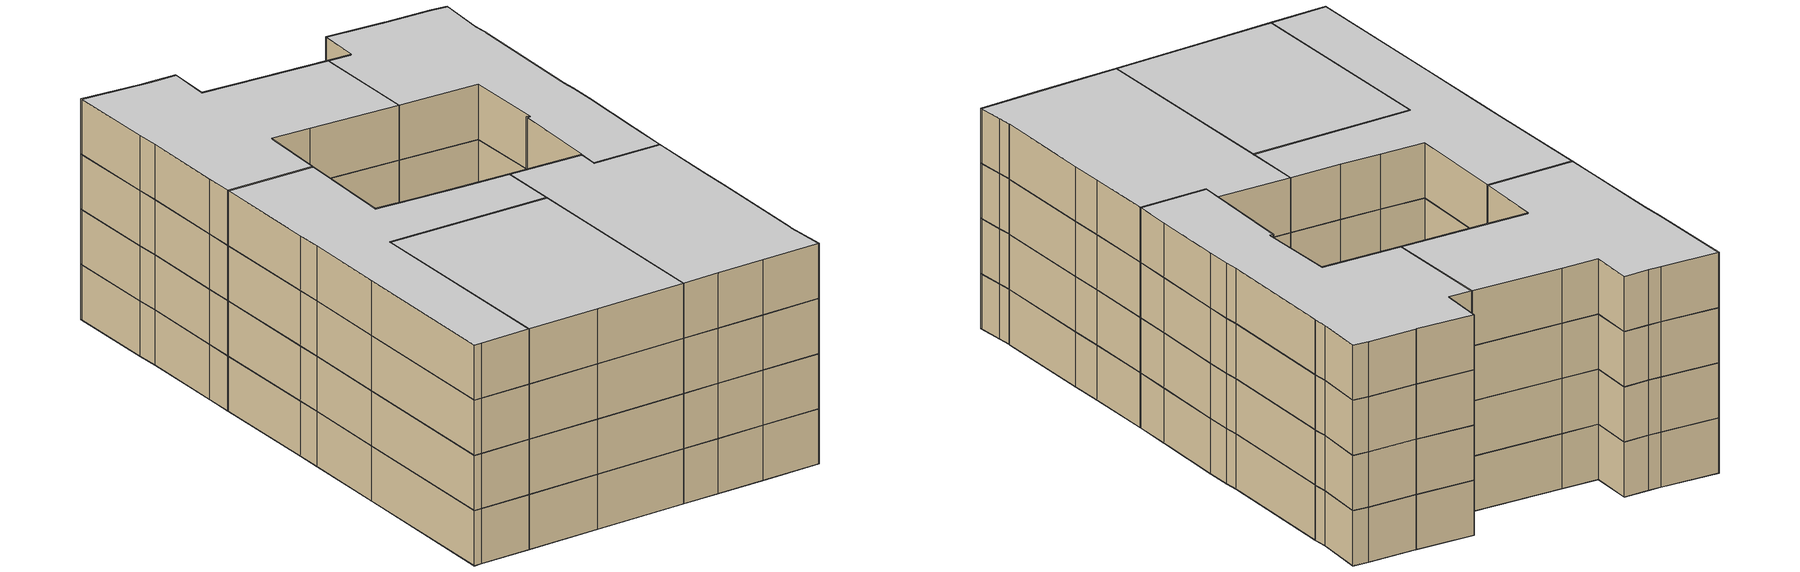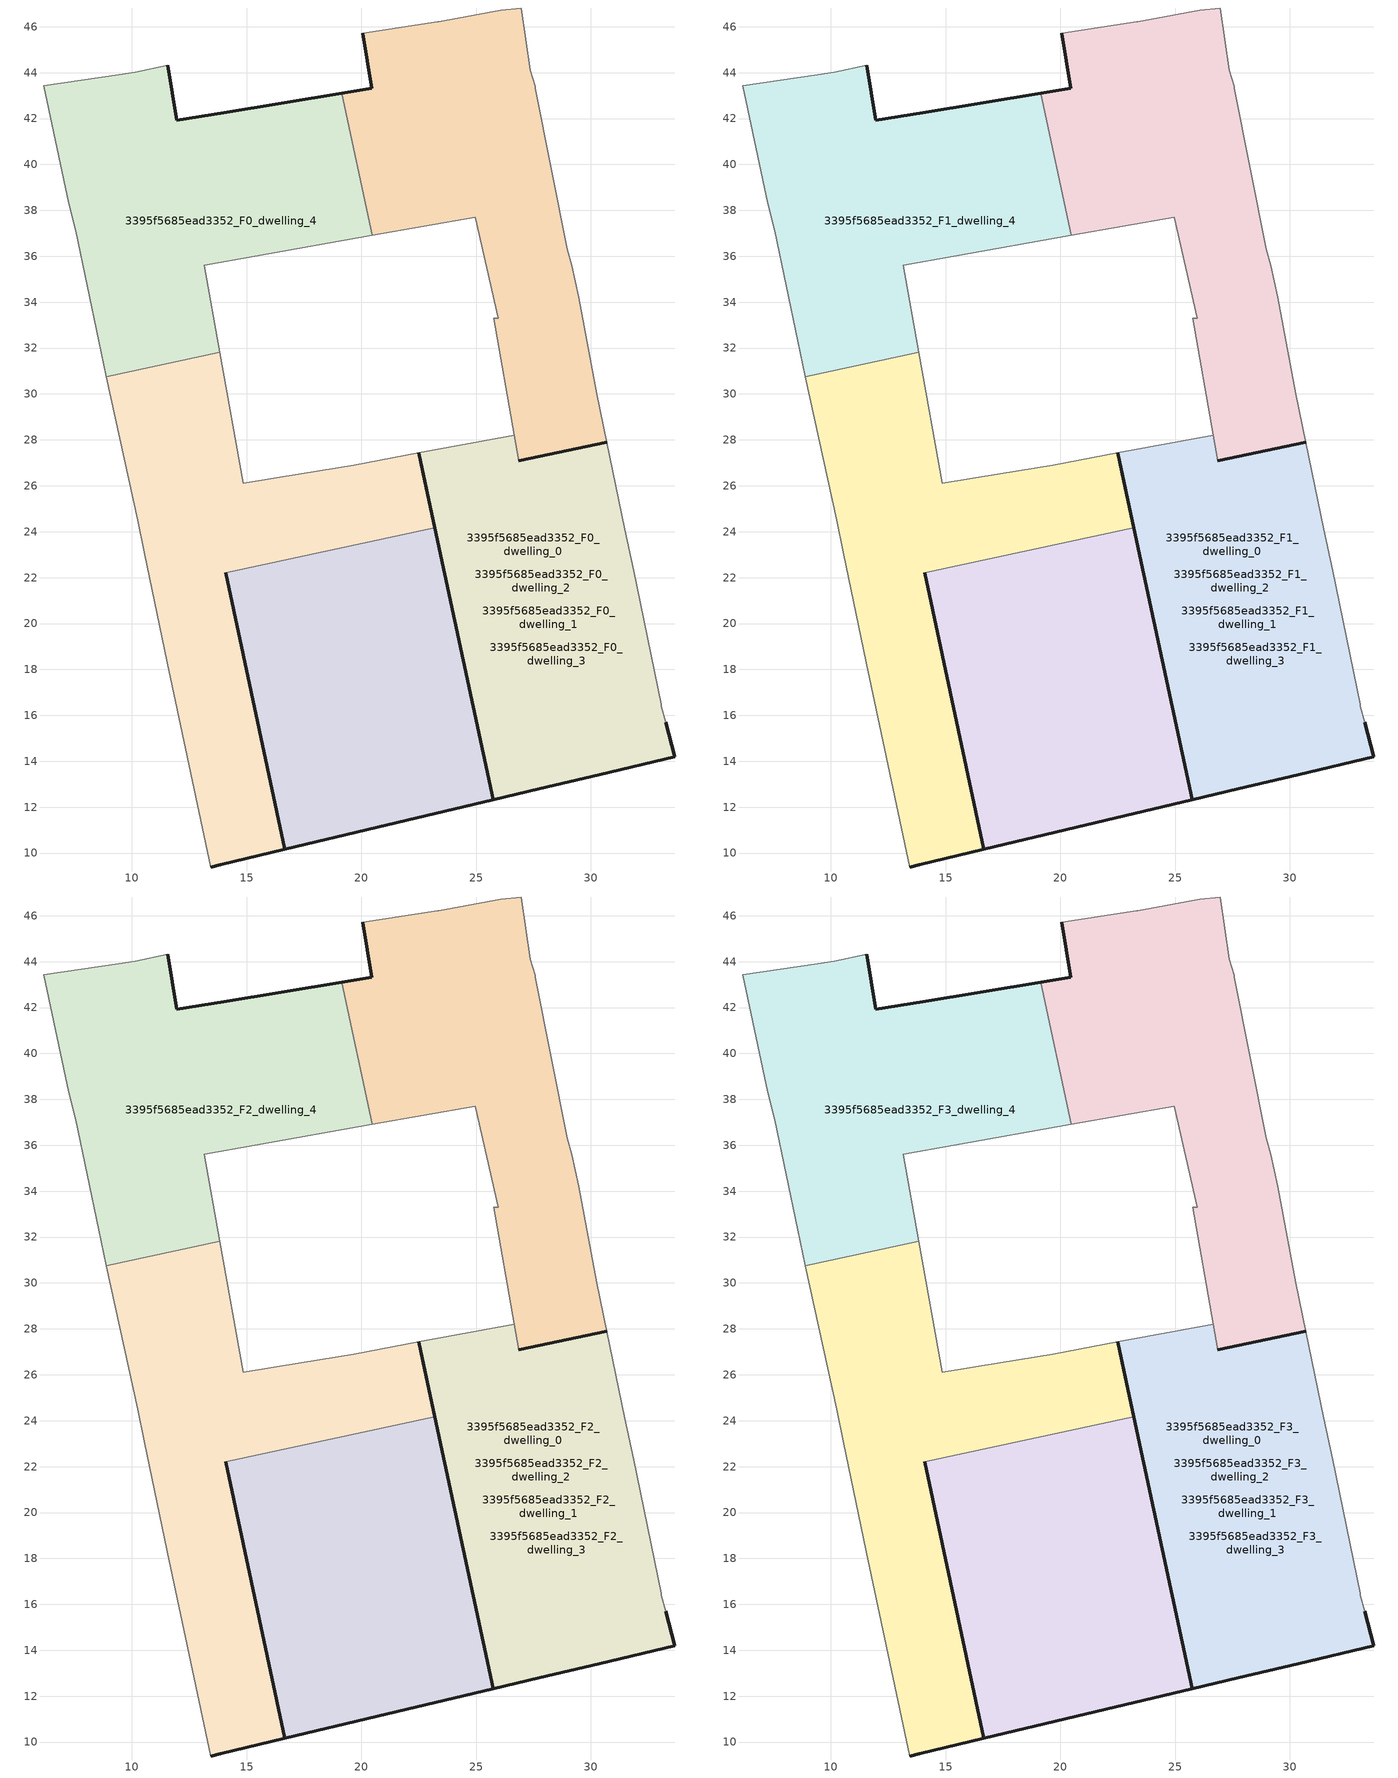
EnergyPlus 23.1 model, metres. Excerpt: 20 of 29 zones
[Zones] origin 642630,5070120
3395f5685ead3352_F0_dwelling_0
 floor ground (EU_floor_Construction): 33.66,14.19 33.26,15.69 33.06,16.39 33.06,16.49 31.86,22.3 31.46,24.1 30.69,27.9 26.86,27.08 26.66,28.2 22.49,27.43 23.19,24.17 25.73,12.31 27.75,12.79 30.36,13.41 z0; 30.69,27.9 30.26,30 29.46,34.21 29.16,35.61 28.96,36.31 27.56,43.31 27.56,43.41 27.36,44.11 26.96,46.82 26.06,46.72 23.36,46.22 23.33,46.21 20.06,45.72 20.46,43.32 19.13,43.1 20.46,36.91 24.96,37.71 25.96,33.31 25.76,33.31 26.66,28.21 26.66,28.2 26.86,27.08 z0; 16.66,10.16 14.08,22.22 23.19,24.17 22.76,26.2 22.49,27.43 19.65,26.9 17.38,26.53 14.85,26.1 13.83,31.82 8.88,30.76 10.25,24.5 10.55,23.1 11.54,18.3 13.44,9.39 13.84,9.49 z0; 22.49,27.43 22.76,26.2 23.19,24.17 z0; 25.73,12.31 23.19,24.17 14.08,22.22 16.66,10.16 20.68,11.11 z0
 wall outside (EU_wall_Construction): 33.26,15.69 33.66,14.19 30.36,13.41 27.76,12.79 25.73,12.31 22.76,26.2 22.49,27.43 / 26.86,27.08 30.69,27.9 z0:3
 wall adiabatic (EU_wall_Construction): 22.49,27.43 26.66,28.2 / 30.69,27.9 31.46,24.1 31.86,22.3 33.06,16.49 33.06,16.39 33.26,15.69 z0:3
 wall to 3395f5685ead3352_F0_dwelling_1 (EU_wall_Construction): 26.66,28.2 26.86,27.08 z0:3
3395f5685ead3352_F0_dwelling_1
 floor ground (EU_floor_Construction): 33.66,14.19 33.26,15.69 33.06,16.39 33.06,16.49 31.86,22.3 31.46,24.1 30.69,27.9 26.86,27.08 26.66,28.2 22.49,27.43 22.76,26.2 25.73,12.31 27.75,12.79 30.36,13.41 z0; 30.69,27.9 30.26,30 29.46,34.21 29.16,35.61 28.96,36.31 27.56,43.31 27.56,43.41 27.36,44.11 26.96,46.82 26.06,46.72 23.36,46.22 23.33,46.21 20.06,45.72 20.46,43.32 19.13,43.1 20.46,36.91 24.96,37.71 25.96,33.31 25.76,33.31 26.66,28.21 26.66,28.2 26.86,27.08 z0
 wall outside (EU_wall_Construction): 19.14,43.1 20.46,43.32 20.06,45.72 / 30.69,27.9 26.86,27.08 z0:3
 wall adiabatic (EU_wall_Construction): 26.66,28.2 26.66,28.21 25.76,33.31 25.96,33.31 24.96,37.71 20.46,36.91 / 20.06,45.72 23.33,46.21 23.36,46.22 26.06,46.72 26.96,46.82 27.36,44.11 27.56,43.41 27.56,43.31 28.96,36.31 29.16,35.61 29.46,34.21 30.26,30 30.69,27.9 z0:3
 wall to 3395f5685ead3352_F0_dwelling_4 (EU_wall_Construction): 20.46,36.91 19.13,43.1 z0:3
3395f5685ead3352_F0_dwelling_2
 floor ground (EU_floor_Construction): 33.66,14.19 33.26,15.69 33.06,16.39 33.06,16.49 31.86,22.3 31.46,24.1 30.69,27.9 26.86,27.08 26.66,28.2 22.49,27.43 22.76,26.2 23.19,24.17 25.73,12.31 27.75,12.79 30.36,13.41 z0; 25.73,12.31 23.19,24.17 14.08,22.22 16.66,10.16 20.68,11.11 z0
 wall outside (EU_wall_Construction): 23.19,24.17 25.73,12.31 20.68,11.11 16.66,10.16 14.08,22.22 z0:3
 wall to 3395f5685ead3352_F0_dwelling_3 (EU_wall_Construction): 14.08,22.22 23.19,24.17 z0:3
3395f5685ead3352_F0_dwelling_3
 floor ground (EU_floor_Construction): 33.66,14.19 33.26,15.69 33.06,16.39 33.06,16.49 31.86,22.3 31.46,24.1 30.69,27.9 26.86,27.08 26.66,28.2 22.49,27.43 23.19,24.17 25.73,12.31 27.75,12.79 30.36,13.41 z0; 22.49,27.43 22.76,26.2 23.19,24.17 z0; 16.66,10.16 14.08,22.22 23.19,24.17 22.76,26.2 22.49,27.43 19.65,26.9 17.38,26.53 14.85,26.1 13.83,31.82 8.88,30.76 10.25,24.5 10.55,23.1 11.54,18.3 13.44,9.39 13.84,9.49 z0
 wall outside (EU_wall_Construction): 22.49,27.43 23.19,24.17 / 14.08,22.22 16.66,10.16 13.84,9.49 13.44,9.39 z0:3
 wall adiabatic (EU_wall_Construction): 13.44,9.39 11.55,18.3 10.55,23.1 10.25,24.5 8.89,30.76 / 13.83,31.82 14.85,26.1 17.38,26.53 19.65,26.9 22.49,27.43 z0:3
 wall to 3395f5685ead3352_F0_dwelling_4 (EU_wall_Construction): 8.88,30.76 13.83,31.82 z0:3
3395f5685ead3352_F0_dwelling_4
 floor ground (EU_floor_Construction): 20.46,36.91 19.14,43.1 14.01,42.25 11.95,41.92 11.55,44.32 10.15,44.02 9.43,43.91 6.15,43.42 7.25,38.32 7.55,37.11 8.55,32.31 8.89,30.76 13.83,31.82 13.15,35.61 15.35,36 z0
 wall outside (EU_wall_Construction): 11.55,44.32 11.95,41.92 14.01,42.25 19.14,43.1 z0:3
 wall adiabatic (EU_wall_Construction): 8.89,30.76 8.55,32.31 7.55,37.11 7.25,38.32 6.15,43.42 9.43,43.91 10.15,44.02 11.55,44.32 / 20.46,36.91 15.35,36 13.15,35.61 13.83,31.82 z0:3
3395f5685ead3352_F1_dwelling_0
 floor outside (EU_floor_Construction): 30.69,27.9 30.26,30 29.46,34.21 29.16,35.61 28.96,36.31 27.56,43.31 27.56,43.41 27.36,44.11 26.96,46.82 26.06,46.72 23.36,46.22 23.33,46.21 20.06,45.72 20.46,43.32 19.13,43.1 20.46,36.91 24.96,37.71 25.96,33.31 25.76,33.31 26.66,28.21 26.66,28.2 26.86,27.08 z3; 16.66,10.16 14.08,22.22 23.19,24.17 22.76,26.2 22.49,27.43 19.65,26.9 17.38,26.53 14.85,26.1 13.83,31.82 8.88,30.76 10.25,24.5 10.55,23.1 11.54,18.3 13.44,9.39 13.84,9.49 z3; 22.49,27.43 22.76,26.2 23.19,24.17 z3; 25.73,12.31 23.19,24.17 14.08,22.22 16.66,10.16 20.68,11.11 z3
 floor to 3395f5685ead3352_F0_dwelling_0 (EU_floor_Construction): 33.66,14.19 33.26,15.69 33.06,16.39 33.06,16.49 31.86,22.3 31.46,24.1 30.69,27.9 26.86,27.08 26.66,28.2 22.49,27.43 23.19,24.17 25.73,12.31 27.75,12.79 30.36,13.41 z3
 wall outside (EU_wall_Construction): 33.26,15.69 33.66,14.19 30.36,13.41 27.76,12.79 25.73,12.31 22.76,26.2 22.49,27.43 / 26.86,27.08 30.69,27.9 z3:6
 wall adiabatic (EU_wall_Construction): 22.49,27.43 26.66,28.2 / 30.69,27.9 31.46,24.1 31.86,22.3 33.06,16.49 33.06,16.39 33.26,15.69 z3:6
 wall to 3395f5685ead3352_F1_dwelling_1 (EU_wall_Construction): 26.66,28.2 26.86,27.08 z3:6
3395f5685ead3352_F1_dwelling_1
 floor to 3395f5685ead3352_F0_dwelling_1 (EU_floor_Construction): 33.66,14.19 33.26,15.69 33.06,16.39 33.06,16.49 31.86,22.3 31.46,24.1 30.69,27.9 26.86,27.08 26.66,28.2 22.49,27.43 22.76,26.2 25.73,12.31 27.75,12.79 30.36,13.41 z3; 30.69,27.9 30.26,30 29.46,34.21 29.16,35.61 28.96,36.31 27.56,43.31 27.56,43.41 27.36,44.11 26.96,46.82 26.06,46.72 23.36,46.22 23.33,46.21 20.06,45.72 20.46,43.32 19.13,43.1 20.46,36.91 24.96,37.71 25.96,33.31 25.76,33.31 26.66,28.21 26.66,28.2 26.86,27.08 z3
 wall outside (EU_wall_Construction): 19.14,43.1 20.46,43.32 20.06,45.72 / 30.69,27.9 26.86,27.08 z3:6
 wall adiabatic (EU_wall_Construction): 26.66,28.2 26.66,28.21 25.76,33.31 25.96,33.31 24.96,37.71 20.46,36.91 / 20.06,45.72 23.33,46.21 23.36,46.22 26.06,46.72 26.96,46.82 27.36,44.11 27.56,43.41 27.56,43.31 28.96,36.31 29.16,35.61 29.46,34.21 30.26,30 30.69,27.9 z3:6
 wall to 3395f5685ead3352_F1_dwelling_4 (EU_wall_Construction): 20.46,36.91 19.13,43.1 z3:6
3395f5685ead3352_F1_dwelling_2
 floor to 3395f5685ead3352_F0_dwelling_2 (EU_floor_Construction): 33.66,14.19 33.26,15.69 33.06,16.39 33.06,16.49 31.86,22.3 31.46,24.1 30.69,27.9 26.86,27.08 26.66,28.2 22.49,27.43 22.76,26.2 23.19,24.17 25.73,12.31 27.75,12.79 30.36,13.41 z3; 25.73,12.31 23.19,24.17 14.08,22.22 16.66,10.16 20.68,11.11 z3
 wall outside (EU_wall_Construction): 23.19,24.17 25.73,12.31 20.68,11.11 16.66,10.16 14.08,22.22 z3:6
 wall to 3395f5685ead3352_F1_dwelling_3 (EU_wall_Construction): 14.08,22.22 23.19,24.17 z3:6
3395f5685ead3352_F1_dwelling_3
 floor to 3395f5685ead3352_F0_dwelling_3 (EU_floor_Construction): 33.66,14.19 33.26,15.69 33.06,16.39 33.06,16.49 31.86,22.3 31.46,24.1 30.69,27.9 26.86,27.08 26.66,28.2 22.49,27.43 23.19,24.17 25.73,12.31 27.75,12.79 30.36,13.41 z3; 22.49,27.43 22.76,26.2 23.19,24.17 z3; 16.66,10.16 14.08,22.22 23.19,24.17 22.76,26.2 22.49,27.43 19.65,26.9 17.38,26.53 14.85,26.1 13.83,31.82 8.88,30.76 10.25,24.5 10.55,23.1 11.54,18.3 13.44,9.39 13.84,9.49 z3
 wall outside (EU_wall_Construction): 22.49,27.43 23.19,24.17 / 14.08,22.22 16.66,10.16 13.84,9.49 13.44,9.39 z3:6
 wall adiabatic (EU_wall_Construction): 13.44,9.39 11.55,18.3 10.55,23.1 10.25,24.5 8.89,30.76 / 13.83,31.82 14.85,26.1 17.38,26.53 19.65,26.9 22.49,27.43 z3:6
 wall to 3395f5685ead3352_F1_dwelling_4 (EU_wall_Construction): 8.88,30.76 13.83,31.82 z3:6
3395f5685ead3352_F1_dwelling_4
 floor to 3395f5685ead3352_F0_dwelling_4 (EU_floor_Construction): 20.46,36.91 19.13,43.1 14.01,42.25 11.95,41.92 11.55,44.32 10.15,44.02 9.43,43.91 6.15,43.42 7.25,38.32 7.55,37.11 8.55,32.31 8.88,30.76 13.83,31.82 13.15,35.61 15.35,36 z3
 wall outside (EU_wall_Construction): 11.55,44.32 11.95,41.92 14.01,42.25 19.14,43.1 z3:6
 wall adiabatic (EU_wall_Construction): 8.89,30.76 8.55,32.31 7.55,37.11 7.25,38.32 6.15,43.42 9.43,43.91 10.15,44.02 11.55,44.32 / 20.46,36.91 15.35,36 13.15,35.61 13.83,31.82 z3:6
3395f5685ead3352_F2_dwelling_0
 floor outside (EU_floor_Construction): 30.69,27.9 30.26,30 29.46,34.21 29.16,35.61 28.96,36.31 27.56,43.31 27.56,43.41 27.36,44.11 26.96,46.82 26.06,46.72 23.36,46.22 23.33,46.21 20.06,45.72 20.46,43.32 19.13,43.1 20.46,36.91 24.96,37.71 25.96,33.31 25.76,33.31 26.66,28.21 26.66,28.2 26.86,27.08 z6; 16.66,10.16 14.08,22.22 23.19,24.17 22.76,26.2 22.49,27.43 19.65,26.9 17.38,26.53 14.85,26.1 13.83,31.82 8.88,30.76 10.25,24.5 10.55,23.1 11.54,18.3 13.44,9.39 13.84,9.49 z6; 22.49,27.43 22.76,26.2 23.19,24.17 z6; 25.73,12.31 23.19,24.17 14.08,22.22 16.66,10.16 20.68,11.11 z6
 floor to 3395f5685ead3352_F1_dwelling_0 (EU_floor_Construction): 33.66,14.19 33.26,15.69 33.06,16.39 33.06,16.49 31.86,22.3 31.46,24.1 30.69,27.9 26.86,27.08 26.66,28.2 22.49,27.43 23.19,24.17 25.73,12.31 27.75,12.79 30.36,13.41 z6
 wall outside (EU_wall_Construction): 33.26,15.69 33.66,14.19 30.36,13.41 27.76,12.79 25.73,12.31 22.76,26.2 22.49,27.43 / 26.86,27.08 30.69,27.9 z6:9
 wall adiabatic (EU_wall_Construction): 22.49,27.43 26.66,28.2 / 30.69,27.9 31.46,24.1 31.86,22.3 33.06,16.49 33.06,16.39 33.26,15.69 z6:9
 wall to 3395f5685ead3352_F2_dwelling_1 (EU_wall_Construction): 26.66,28.2 26.86,27.08 z6:9
3395f5685ead3352_F2_dwelling_1
 floor to 3395f5685ead3352_F1_dwelling_1 (EU_floor_Construction): 33.66,14.19 33.26,15.69 33.06,16.39 33.06,16.49 31.86,22.3 31.46,24.1 30.69,27.9 26.86,27.08 26.66,28.2 22.49,27.43 22.76,26.2 25.73,12.31 27.75,12.79 30.36,13.41 z6; 30.69,27.9 30.26,30 29.46,34.21 29.16,35.61 28.96,36.31 27.56,43.31 27.56,43.41 27.36,44.11 26.96,46.82 26.06,46.72 23.36,46.22 23.33,46.21 20.06,45.72 20.46,43.32 19.13,43.1 20.46,36.91 24.96,37.71 25.96,33.31 25.76,33.31 26.66,28.21 26.66,28.2 26.86,27.08 z6
 wall outside (EU_wall_Construction): 19.14,43.1 20.46,43.32 20.06,45.72 / 30.69,27.9 26.86,27.08 z6:9
 wall adiabatic (EU_wall_Construction): 26.66,28.2 26.66,28.21 25.76,33.31 25.96,33.31 24.96,37.71 20.46,36.91 / 20.06,45.72 23.33,46.21 23.36,46.22 26.06,46.72 26.96,46.82 27.36,44.11 27.56,43.41 27.56,43.31 28.96,36.31 29.16,35.61 29.46,34.21 30.26,30 30.69,27.9 z6:9
 wall to 3395f5685ead3352_F2_dwelling_4 (EU_wall_Construction): 20.46,36.91 19.13,43.1 z6:9
3395f5685ead3352_F2_dwelling_2
 floor to 3395f5685ead3352_F1_dwelling_2 (EU_floor_Construction): 33.66,14.19 33.26,15.69 33.06,16.39 33.06,16.49 31.86,22.3 31.46,24.1 30.69,27.9 26.86,27.08 26.66,28.2 22.49,27.43 22.76,26.2 23.19,24.17 25.73,12.31 27.75,12.79 30.36,13.41 z6; 25.73,12.31 23.19,24.17 14.08,22.22 16.66,10.16 20.68,11.11 z6
 wall outside (EU_wall_Construction): 23.19,24.17 25.73,12.31 20.68,11.11 16.66,10.16 14.08,22.22 z6:9
 wall to 3395f5685ead3352_F2_dwelling_3 (EU_wall_Construction): 14.08,22.22 23.19,24.17 z6:9
3395f5685ead3352_F2_dwelling_3
 floor to 3395f5685ead3352_F1_dwelling_3 (EU_floor_Construction): 33.66,14.19 33.26,15.69 33.06,16.39 33.06,16.49 31.86,22.3 31.46,24.1 30.69,27.9 26.86,27.08 26.66,28.2 22.49,27.43 23.19,24.17 25.73,12.31 27.75,12.79 30.36,13.41 z6; 22.49,27.43 22.76,26.2 23.19,24.17 z6; 16.66,10.16 14.08,22.22 23.19,24.17 22.76,26.2 22.49,27.43 19.65,26.9 17.38,26.53 14.85,26.1 13.83,31.82 8.88,30.76 10.25,24.5 10.55,23.1 11.54,18.3 13.44,9.39 13.84,9.49 z6
 wall outside (EU_wall_Construction): 22.49,27.43 23.19,24.17 / 14.08,22.22 16.66,10.16 13.84,9.49 13.44,9.39 z6:9
 wall adiabatic (EU_wall_Construction): 13.44,9.39 11.55,18.3 10.55,23.1 10.25,24.5 8.89,30.76 / 13.83,31.82 14.85,26.1 17.38,26.53 19.65,26.9 22.49,27.43 z6:9
 wall to 3395f5685ead3352_F2_dwelling_4 (EU_wall_Construction): 8.88,30.76 13.83,31.82 z6:9
3395f5685ead3352_F2_dwelling_4
 floor to 3395f5685ead3352_F1_dwelling_4 (EU_floor_Construction): 20.46,36.91 19.13,43.1 14.01,42.25 11.95,41.92 11.55,44.32 10.15,44.02 9.43,43.91 6.15,43.42 7.25,38.32 7.55,37.11 8.55,32.31 8.88,30.76 13.83,31.82 13.15,35.61 15.35,36 z6
 wall outside (EU_wall_Construction): 11.55,44.32 11.95,41.92 14.01,42.25 19.14,43.1 z6:9
 wall adiabatic (EU_wall_Construction): 8.89,30.76 8.55,32.31 7.55,37.11 7.25,38.32 6.15,43.42 9.43,43.91 10.15,44.02 11.55,44.32 / 20.46,36.91 15.35,36 13.15,35.61 13.83,31.82 z6:9
3395f5685ead3352_F3_dwelling_0
 floor outside (EU_floor_Construction): 30.69,27.9 30.26,30 29.46,34.21 29.16,35.61 28.96,36.31 27.56,43.31 27.56,43.41 27.36,44.11 26.96,46.82 26.06,46.72 23.36,46.22 23.33,46.21 20.06,45.72 20.46,43.32 19.13,43.1 20.46,36.91 24.96,37.71 25.96,33.31 25.76,33.31 26.66,28.21 26.66,28.2 26.86,27.08 z9; 16.66,10.16 14.08,22.22 23.19,24.17 22.76,26.2 22.49,27.43 19.65,26.9 17.38,26.53 14.85,26.1 13.83,31.82 8.88,30.76 10.25,24.5 10.55,23.1 11.54,18.3 13.44,9.39 13.84,9.49 z9; 22.49,27.43 22.76,26.2 23.19,24.17 z9; 25.73,12.31 23.19,24.17 14.08,22.22 16.66,10.16 20.68,11.11 z9
 floor to 3395f5685ead3352_F2_dwelling_0 (EU_floor_Construction): 33.66,14.19 33.26,15.69 33.06,16.39 33.06,16.49 31.86,22.3 31.46,24.1 30.69,27.9 26.86,27.08 26.66,28.2 22.49,27.43 23.19,24.17 25.73,12.31 27.75,12.79 30.36,13.41 z9
 wall outside (EU_wall_Construction): 33.26,15.69 33.66,14.19 30.36,13.41 27.76,12.79 25.73,12.31 22.76,26.2 22.49,27.43 / 26.86,27.08 30.69,27.9 z9:12
 wall adiabatic (EU_wall_Construction): 22.49,27.43 26.66,28.2 / 30.69,27.9 31.46,24.1 31.86,22.3 33.06,16.49 33.06,16.39 33.26,15.69 z9:12
 wall to 3395f5685ead3352_F3_dwelling_1 (EU_wall_Construction): 26.66,28.2 26.86,27.08 z9:12
 ceiling to 3395f5685ead3352_F4_dwelling_3 (EU_floor_Construction): 22.49,27.43 23.19,24.17 22.76,26.2 z12; 22.49,27.43 22.76,26.2 23.19,24.17 14.08,22.22 16.66,10.16 13.84,9.49 13.44,9.39 11.54,18.3 10.55,23.1 10.25,24.5 8.88,30.76 13.83,31.82 14.85,26.1 17.38,26.53 19.65,26.9 z12
 ceiling to 3395f5685ead3352_F4_dwelling_0 (EU_floor_Construction): 30.69,27.9 31.46,24.1 31.86,22.3 33.06,16.49 33.06,16.39 33.26,15.69 33.66,14.19 30.36,13.41 27.75,12.79 25.73,12.31 23.19,24.17 22.49,27.43 26.66,28.2 26.86,27.08 z12
 ceiling to 3395f5685ead3352_F4_dwelling_1 (EU_floor_Construction): 26.96,46.82 27.36,44.11 27.56,43.41 27.56,43.31 28.96,36.31 29.16,35.61 29.46,34.21 30.26,30 30.69,27.9 26.86,27.08 26.66,28.2 26.66,28.21 25.76,33.31 25.96,33.31 24.96,37.71 20.46,36.91 19.13,43.1 20.46,43.32 20.06,45.72 23.33,46.21 23.36,46.22 26.06,46.72 z12
 ceiling to 3395f5685ead3352_F4_dwelling_2 (EU_floor_Construction): 23.19,24.17 25.73,12.31 20.68,11.11 16.66,10.16 14.08,22.22 z12
3395f5685ead3352_F3_dwelling_1
 floor to 3395f5685ead3352_F2_dwelling_1 (EU_floor_Construction): 33.66,14.19 33.26,15.69 33.06,16.39 33.06,16.49 31.86,22.3 31.46,24.1 30.69,27.9 26.86,27.08 26.66,28.2 22.49,27.43 22.76,26.2 25.73,12.31 27.75,12.79 30.36,13.41 z9; 30.69,27.9 30.26,30 29.46,34.21 29.16,35.61 28.96,36.31 27.56,43.31 27.56,43.41 27.36,44.11 26.96,46.82 26.06,46.72 23.36,46.22 23.33,46.21 20.06,45.72 20.46,43.32 19.13,43.1 20.46,36.91 24.96,37.71 25.96,33.31 25.76,33.31 26.66,28.21 26.66,28.2 26.86,27.08 z9
 wall outside (EU_wall_Construction): 19.14,43.1 20.46,43.32 20.06,45.72 / 30.69,27.9 26.86,27.08 z9:12
 wall adiabatic (EU_wall_Construction): 26.66,28.2 26.66,28.21 25.76,33.31 25.96,33.31 24.96,37.71 20.46,36.91 / 20.06,45.72 23.33,46.21 23.36,46.22 26.06,46.72 26.96,46.82 27.36,44.11 27.56,43.41 27.56,43.31 28.96,36.31 29.16,35.61 29.46,34.21 30.26,30 30.69,27.9 z9:12
 wall to 3395f5685ead3352_F3_dwelling_4 (EU_wall_Construction): 20.46,36.91 19.13,43.1 z9:12
 ceiling to 3395f5685ead3352_F4_dwelling_1 (EU_floor_Construction): 26.96,46.82 27.36,44.11 27.56,43.41 27.56,43.31 28.96,36.31 29.16,35.61 29.46,34.21 30.26,30 30.69,27.9 26.86,27.08 26.66,28.2 26.66,28.21 25.76,33.31 25.96,33.31 24.96,37.71 20.46,36.91 19.13,43.1 20.46,43.32 20.06,45.72 23.33,46.21 23.36,46.22 26.06,46.72 z12; 30.69,27.9 31.46,24.1 31.86,22.3 33.06,16.49 33.06,16.39 33.26,15.69 33.66,14.19 30.36,13.41 27.75,12.79 25.73,12.31 22.76,26.2 22.49,27.43 26.66,28.2 26.86,27.08 z12
3395f5685ead3352_F3_dwelling_2
 floor to 3395f5685ead3352_F2_dwelling_2 (EU_floor_Construction): 33.66,14.19 33.26,15.69 33.06,16.39 33.06,16.49 31.86,22.3 31.46,24.1 30.69,27.9 26.86,27.08 26.66,28.2 22.49,27.43 22.76,26.2 23.19,24.17 25.73,12.31 27.75,12.79 30.36,13.41 z9; 25.73,12.31 23.19,24.17 14.08,22.22 16.66,10.16 20.68,11.11 z9
 wall outside (EU_wall_Construction): 23.19,24.17 25.73,12.31 20.68,11.11 16.66,10.16 14.08,22.22 z9:12
 wall to 3395f5685ead3352_F3_dwelling_3 (EU_wall_Construction): 14.08,22.22 23.19,24.17 z9:12
 ceiling to 3395f5685ead3352_F4_dwelling_2 (EU_floor_Construction): 23.19,24.17 25.73,12.31 20.68,11.11 16.66,10.16 14.08,22.22 z12; 30.69,27.9 31.46,24.1 31.86,22.3 33.06,16.49 33.06,16.39 33.26,15.69 33.66,14.19 30.36,13.41 27.75,12.79 25.73,12.31 23.19,24.17 22.76,26.2 22.49,27.43 26.66,28.2 26.86,27.08 z12
3395f5685ead3352_F3_dwelling_3
 floor to 3395f5685ead3352_F2_dwelling_3 (EU_floor_Construction): 33.66,14.19 33.26,15.69 33.06,16.39 33.06,16.49 31.86,22.3 31.46,24.1 30.69,27.9 26.86,27.08 26.66,28.2 22.49,27.43 23.19,24.17 25.73,12.31 27.75,12.79 30.36,13.41 z9; 22.49,27.43 22.76,26.2 23.19,24.17 z9; 16.66,10.16 14.08,22.22 23.19,24.17 22.76,26.2 22.49,27.43 19.65,26.9 17.38,26.53 14.85,26.1 13.83,31.82 8.88,30.76 10.25,24.5 10.55,23.1 11.54,18.3 13.44,9.39 13.84,9.49 z9
 wall outside (EU_wall_Construction): 22.49,27.43 23.19,24.17 / 14.08,22.22 16.66,10.16 13.84,9.49 13.44,9.39 z9:12
 wall adiabatic (EU_wall_Construction): 13.44,9.39 11.55,18.3 10.55,23.1 10.25,24.5 8.89,30.76 / 13.83,31.82 14.85,26.1 17.38,26.53 19.65,26.9 22.49,27.43 z9:12
 wall to 3395f5685ead3352_F3_dwelling_4 (EU_wall_Construction): 8.88,30.76 13.83,31.82 z9:12
 ceiling to 3395f5685ead3352_F4_dwelling_3 (EU_floor_Construction): 22.49,27.43 23.19,24.17 22.76,26.2 z12; 22.49,27.43 22.76,26.2 23.19,24.17 14.08,22.22 16.66,10.16 13.84,9.49 13.44,9.39 11.54,18.3 10.55,23.1 10.25,24.5 8.88,30.76 13.83,31.82 14.85,26.1 17.38,26.53 19.65,26.9 z12; 30.69,27.9 31.46,24.1 31.86,22.3 33.06,16.49 33.06,16.39 33.26,15.69 33.66,14.19 30.36,13.41 27.75,12.79 25.73,12.31 23.19,24.17 22.49,27.43 26.66,28.2 26.86,27.08 z12
3395f5685ead3352_F3_dwelling_4
 floor to 3395f5685ead3352_F2_dwelling_4 (EU_floor_Construction): 20.46,36.91 19.13,43.1 14.01,42.25 11.95,41.92 11.55,44.32 10.15,44.02 9.43,43.91 6.15,43.42 7.25,38.32 7.55,37.11 8.55,32.31 8.88,30.76 13.83,31.82 13.15,35.61 15.35,36 z9
 wall outside (EU_wall_Construction): 11.55,44.32 11.95,41.92 14.01,42.25 19.14,43.1 z9:12
 wall adiabatic (EU_wall_Construction): 8.89,30.76 8.55,32.31 7.55,37.11 7.25,38.32 6.15,43.42 9.43,43.91 10.15,44.02 11.55,44.32 / 20.46,36.91 15.35,36 13.15,35.61 13.83,31.82 z9:12
 ceiling to 3395f5685ead3352_F4_dwelling_4 (EU_floor_Construction): 19.13,43.1 20.46,36.91 15.35,36 13.15,35.61 13.83,31.82 8.88,30.76 8.55,32.31 7.55,37.11 7.25,38.32 6.15,43.42 9.43,43.91 10.15,44.02 11.55,44.32 11.95,41.92 14.01,42.25 z12
[Building]
EU S2 Campaign: North Axis=0; Terrain=City; Solar Distribution=FullExterior
[Site:Location]
Lyon-Bron: Latitude=45.75; Longitude=5; Time Zone=1; Elevation=198
[SizingPeriod:WeatherFileDays]
AnnualSizingPeriod: Begin Month=1; Begin Day of Month=1; End Month=12; End Day of Month=31; Day of Week for Start Day=Monday; Use Weather File Daylight Saving Period=No; Use Weather File Rain and Snow Indicators=No
[MATERIAL]
EU_InternalMass_Material: Roughness=MediumRough; Thickness=0.1; Conductivity=1; Density=1800; Specific Heat=900; Thermal Absorptance=0.9; Solar Absorptance=0.7; Visible Absorptance=0.7
[MATERIAL:NOMASS] Roughness=MediumRough; Thermal Absorptance=0.9; Solar Absorptance=0.7; Visible Absorptance=0.7
Name | Thermal Resistance
EU_wall_NoMass | 0.776494
EU_floor_NoMass | 0.421597
[CONSTRUCTION]
EU_wall_Construction: EU_wall_NoMass
EU_floor_Construction: EU_floor_NoMass
EU_InternalMass_Construction: EU_InternalMass_Material
[ZONE] Type=1; Multiplier=1; Ceiling Height=autocalculate; Floor Area=autocalculate; Part of Total Floor Area=Yes
Name | Volume
3395f5685ead3352_F0_dwelling_0; 3395f5685ead3352_F1_dwelling_0; 3395f5685ead3352_F2_dwelling_0; 3395f5685ead3352_F3_dwelling_0 | 1368.04
3395f5685ead3352_F0_dwelling_1; 3395f5685ead3352_F1_dwelling_1; 3395f5685ead3352_F2_dwelling_1; 3395f5685ead3352_F3_dwelling_1 | 684.026
3395f5685ead3352_F0_dwelling_2; 3395f5685ead3352_F1_dwelling_2; 3395f5685ead3352_F2_dwelling_2; 3395f5685ead3352_F3_dwelling_2 | 699.171
3395f5685ead3352_F0_dwelling_3; 3395f5685ead3352_F1_dwelling_3; 3395f5685ead3352_F2_dwelling_3; 3395f5685ead3352_F3_dwelling_3 | 699.177
3395f5685ead3352_F0_dwelling_4; 3395f5685ead3352_F1_dwelling_4; 3395f5685ead3352_F2_dwelling_4; 3395f5685ead3352_F3_dwelling_4 | 341.993
[INTERNALMASS] Construction=EU_InternalMass_Construction
Name | Zone or ZoneList | Surface Area
3395f5685ead3352_F0_dwelling_0_EU_InternalMass | 3395f5685ead3352_F0_dwelling_0 | 119.054
3395f5685ead3352_F0_dwelling_1_EU_InternalMass | 3395f5685ead3352_F0_dwelling_1 | 108.954
3395f5685ead3352_F0_dwelling_2_EU_InternalMass | 3395f5685ead3352_F0_dwelling_2 | 114.007
3395f5685ead3352_F0_dwelling_3_EU_InternalMass | 3395f5685ead3352_F0_dwelling_3 | 114.006
3395f5685ead3352_F0_dwelling_4_EU_InternalMass | 3395f5685ead3352_F0_dwelling_4 | 113.997
3395f5685ead3352_F1_dwelling_0_EU_InternalMass | 3395f5685ead3352_F1_dwelling_0 | 119.054
3395f5685ead3352_F1_dwelling_1_EU_InternalMass | 3395f5685ead3352_F1_dwelling_1 | 108.954
3395f5685ead3352_F1_dwelling_2_EU_InternalMass | 3395f5685ead3352_F1_dwelling_2 | 114.007
3395f5685ead3352_F1_dwelling_3_EU_InternalMass | 3395f5685ead3352_F1_dwelling_3 | 114.006
3395f5685ead3352_F1_dwelling_4_EU_InternalMass | 3395f5685ead3352_F1_dwelling_4 | 113.997
3395f5685ead3352_F2_dwelling_0_EU_InternalMass | 3395f5685ead3352_F2_dwelling_0 | 119.054
3395f5685ead3352_F2_dwelling_1_EU_InternalMass | 3395f5685ead3352_F2_dwelling_1 | 108.954
3395f5685ead3352_F2_dwelling_2_EU_InternalMass | 3395f5685ead3352_F2_dwelling_2 | 114.007
3395f5685ead3352_F2_dwelling_3_EU_InternalMass | 3395f5685ead3352_F2_dwelling_3 | 114.006
3395f5685ead3352_F2_dwelling_4_EU_InternalMass | 3395f5685ead3352_F2_dwelling_4 | 113.997
3395f5685ead3352_F3_dwelling_0_EU_InternalMass | 3395f5685ead3352_F3_dwelling_0 | 119.054
3395f5685ead3352_F3_dwelling_1_EU_InternalMass | 3395f5685ead3352_F3_dwelling_1 | 108.954
3395f5685ead3352_F3_dwelling_2_EU_InternalMass | 3395f5685ead3352_F3_dwelling_2 | 114.007
3395f5685ead3352_F3_dwelling_3_EU_InternalMass | 3395f5685ead3352_F3_dwelling_3 | 114.006
3395f5685ead3352_F3_dwelling_4_EU_InternalMass | 3395f5685ead3352_F3_dwelling_4 | 113.997
[OTHEREQUIPMENT] Fuel Type=Electricity; Design Level Calculation Method=Watts/Area; Power per Zone Floor Area=1; Fraction Latent=0; Fraction Radiant=0; Fraction Lost=0; Carbon Dioxide Generation Rate=0; EndUse Subcategory=EU_Step8_InternalGains
Name | Zone or ZoneList or Space or SpaceList | Schedule
EU_Step8_InternalGain_3395f5685ead3352_F0_dwelling_0_f000 | 3395f5685ead3352_F0_dwelling_0 | EU_Step8_GainSchedule_3395f5685ead3352_F0_dwelling_0_f000
EU_Step8_InternalGain_3395f5685ead3352_F0_dwelling_1_f000 | 3395f5685ead3352_F0_dwelling_1 | EU_Step8_GainSchedule_3395f5685ead3352_F0_dwelling_1_f000
EU_Step8_InternalGain_3395f5685ead3352_F0_dwelling_2_f000 | 3395f5685ead3352_F0_dwelling_2 | EU_Step8_GainSchedule_3395f5685ead3352_F0_dwelling_2_f000
EU_Step8_InternalGain_3395f5685ead3352_F0_dwelling_3_f000 | 3395f5685ead3352_F0_dwelling_3 | EU_Step8_GainSchedule_3395f5685ead3352_F0_dwelling_3_f000
EU_Step8_InternalGain_3395f5685ead3352_F0_dwelling_4_f000 | 3395f5685ead3352_F0_dwelling_4 | EU_Step8_GainSchedule_3395f5685ead3352_F0_dwelling_4_f000
EU_Step8_InternalGain_3395f5685ead3352_F1_dwelling_0_f000 | 3395f5685ead3352_F1_dwelling_0 | EU_Step8_GainSchedule_3395f5685ead3352_F1_dwelling_0_f000
EU_Step8_InternalGain_3395f5685ead3352_F1_dwelling_1_f000 | 3395f5685ead3352_F1_dwelling_1 | EU_Step8_GainSchedule_3395f5685ead3352_F1_dwelling_1_f000
EU_Step8_InternalGain_3395f5685ead3352_F1_dwelling_2_f000 | 3395f5685ead3352_F1_dwelling_2 | EU_Step8_GainSchedule_3395f5685ead3352_F1_dwelling_2_f000
EU_Step8_InternalGain_3395f5685ead3352_F1_dwelling_3_f000 | 3395f5685ead3352_F1_dwelling_3 | EU_Step8_GainSchedule_3395f5685ead3352_F1_dwelling_3_f000
EU_Step8_InternalGain_3395f5685ead3352_F1_dwelling_4_f000 | 3395f5685ead3352_F1_dwelling_4 | EU_Step8_GainSchedule_3395f5685ead3352_F1_dwelling_4_f000
EU_Step8_InternalGain_3395f5685ead3352_F2_dwelling_0_f000 | 3395f5685ead3352_F2_dwelling_0 | EU_Step8_GainSchedule_3395f5685ead3352_F2_dwelling_0_f000
EU_Step8_InternalGain_3395f5685ead3352_F2_dwelling_1_f000 | 3395f5685ead3352_F2_dwelling_1 | EU_Step8_GainSchedule_3395f5685ead3352_F2_dwelling_1_f000
EU_Step8_InternalGain_3395f5685ead3352_F2_dwelling_2_f000 | 3395f5685ead3352_F2_dwelling_2 | EU_Step8_GainSchedule_3395f5685ead3352_F2_dwelling_2_f000
EU_Step8_InternalGain_3395f5685ead3352_F2_dwelling_3_f000 | 3395f5685ead3352_F2_dwelling_3 | EU_Step8_GainSchedule_3395f5685ead3352_F2_dwelling_3_f000
EU_Step8_InternalGain_3395f5685ead3352_F2_dwelling_4_f000 | 3395f5685ead3352_F2_dwelling_4 | EU_Step8_GainSchedule_3395f5685ead3352_F2_dwelling_4_f000
EU_Step8_InternalGain_3395f5685ead3352_F3_dwelling_0_f000 | 3395f5685ead3352_F3_dwelling_0 | EU_Step8_GainSchedule_3395f5685ead3352_F3_dwelling_0_f000
EU_Step8_InternalGain_3395f5685ead3352_F3_dwelling_1_f000 | 3395f5685ead3352_F3_dwelling_1 | EU_Step8_GainSchedule_3395f5685ead3352_F3_dwelling_1_f000
EU_Step8_InternalGain_3395f5685ead3352_F3_dwelling_2_f000 | 3395f5685ead3352_F3_dwelling_2 | EU_Step8_GainSchedule_3395f5685ead3352_F3_dwelling_2_f000
EU_Step8_InternalGain_3395f5685ead3352_F3_dwelling_3_f000 | 3395f5685ead3352_F3_dwelling_3 | EU_Step8_GainSchedule_3395f5685ead3352_F3_dwelling_3_f000
EU_Step8_InternalGain_3395f5685ead3352_F3_dwelling_4_f000 | 3395f5685ead3352_F3_dwelling_4 | EU_Step8_GainSchedule_3395f5685ead3352_F3_dwelling_4_f000
[ZONEVENTILATION:DESIGNFLOWRATE] Schedule=EU_AlwaysOn; Design Flow Rate Calculation Method=AirChanges/Hour; Air Changes per Hour=0.693814; Ventilation Type=Natural; Fan Pressure Rise=0; Fan Total Efficiency=1; Constant Term Coefficient=1; Temperature Term Coefficient=0; Velocity Term Coefficient=0; Velocity Squared Term Coefficient=0; Minimum Indoor Temperature=-100; Maximum Indoor Temperature=100; Delta Temperature=-100; Minimum Outdoor Temperature=-100; Maximum Outdoor Temperature=100; Maximum Wind Speed=40
Name | Zone or ZoneList or Space or SpaceList
EU_ConstantAir_3395f5685ead3352_F0_dwelling_0 | 3395f5685ead3352_F0_dwelling_0
EU_ConstantAir_3395f5685ead3352_F0_dwelling_1 | 3395f5685ead3352_F0_dwelling_1
EU_ConstantAir_3395f5685ead3352_F0_dwelling_2 | 3395f5685ead3352_F0_dwelling_2
EU_ConstantAir_3395f5685ead3352_F0_dwelling_3 | 3395f5685ead3352_F0_dwelling_3
EU_ConstantAir_3395f5685ead3352_F0_dwelling_4 | 3395f5685ead3352_F0_dwelling_4
EU_ConstantAir_3395f5685ead3352_F1_dwelling_0 | 3395f5685ead3352_F1_dwelling_0
EU_ConstantAir_3395f5685ead3352_F1_dwelling_1 | 3395f5685ead3352_F1_dwelling_1
EU_ConstantAir_3395f5685ead3352_F1_dwelling_2 | 3395f5685ead3352_F1_dwelling_2
EU_ConstantAir_3395f5685ead3352_F1_dwelling_3 | 3395f5685ead3352_F1_dwelling_3
EU_ConstantAir_3395f5685ead3352_F1_dwelling_4 | 3395f5685ead3352_F1_dwelling_4
EU_ConstantAir_3395f5685ead3352_F2_dwelling_0 | 3395f5685ead3352_F2_dwelling_0
EU_ConstantAir_3395f5685ead3352_F2_dwelling_1 | 3395f5685ead3352_F2_dwelling_1
EU_ConstantAir_3395f5685ead3352_F2_dwelling_2 | 3395f5685ead3352_F2_dwelling_2
EU_ConstantAir_3395f5685ead3352_F2_dwelling_3 | 3395f5685ead3352_F2_dwelling_3
EU_ConstantAir_3395f5685ead3352_F2_dwelling_4 | 3395f5685ead3352_F2_dwelling_4
EU_ConstantAir_3395f5685ead3352_F3_dwelling_0 | 3395f5685ead3352_F3_dwelling_0
EU_ConstantAir_3395f5685ead3352_F3_dwelling_1 | 3395f5685ead3352_F3_dwelling_1
EU_ConstantAir_3395f5685ead3352_F3_dwelling_2 | 3395f5685ead3352_F3_dwelling_2
EU_ConstantAir_3395f5685ead3352_F3_dwelling_3 | 3395f5685ead3352_F3_dwelling_3
EU_ConstantAir_3395f5685ead3352_F3_dwelling_4 | 3395f5685ead3352_F3_dwelling_4
[HVACTEMPLATE:THERMOSTAT] Constant Heating Setpoint=20; Constant Cooling Setpoint=50
EU_HeatOnly_3395f5685ead3352_F0_dwelling_0; EU_HeatOnly_3395f5685ead3352_F0_dwelling_1; EU_HeatOnly_3395f5685ead3352_F0_dwelling_2; EU_HeatOnly_3395f5685ead3352_F0_dwelling_3; EU_HeatOnly_3395f5685ead3352_F0_dwelling_4; EU_HeatOnly_3395f5685ead3352_F1_dwelling_0; EU_HeatOnly_3395f5685ead3352_F1_dwelling_1; EU_HeatOnly_3395f5685ead3352_F1_dwelling_2; EU_HeatOnly_3395f5685ead3352_F1_dwelling_3; EU_HeatOnly_3395f5685ead3352_F1_dwelling_4; EU_HeatOnly_3395f5685ead3352_F2_dwelling_0; EU_HeatOnly_3395f5685ead3352_F2_dwelling_1; EU_HeatOnly_3395f5685ead3352_F2_dwelling_2; EU_HeatOnly_3395f5685ead3352_F2_dwelling_3; EU_HeatOnly_3395f5685ead3352_F2_dwelling_4; EU_HeatOnly_3395f5685ead3352_F3_dwelling_0; EU_HeatOnly_3395f5685ead3352_F3_dwelling_1; EU_HeatOnly_3395f5685ead3352_F3_dwelling_2; EU_HeatOnly_3395f5685ead3352_F3_dwelling_3; EU_HeatOnly_3395f5685ead3352_F3_dwelling_4; EU_HeatOnly_3395f5685ead3352_F4_dwelling_0; EU_HeatOnly_3395f5685ead3352_F4_dwelling_1; EU_HeatOnly_3395f5685ead3352_F4_dwelling_2; EU_HeatOnly_3395f5685ead3352_F4_dwelling_3; EU_HeatOnly_3395f5685ead3352_F4_dwelling_4; EU_HeatOnly_3395f5685ead3352_F5_dwelling_0; EU_HeatOnly_3395f5685ead3352_F5_dwelling_1; EU_HeatOnly_3395f5685ead3352_F5_dwelling_2; EU_HeatOnly_3395f5685ead3352_F5_dwelling_3
[HVACTEMPLATE:ZONE:IDEALLOADSAIRSYSTEM] System Availability Schedule=EU_AlwaysOn; Maximum Heating Supply Air Temperature=50; Minimum Cooling Supply Air Temperature=13; Maximum Heating Supply Air Humidity Ratio=0.0156; Minimum Cooling Supply Air Humidity Ratio=0.0077; Heating Limit=NoLimit; Cooling Limit=NoLimit; Heating Availability Schedule=EU_AlwaysOn; Cooling Availability Schedule=EU_CoolingOff; Dehumidification Control Type=ConstantSensibleHeatRatio; Cooling Sensible Heat Ratio=0.7; Dehumidification Setpoint=60; Humidification Control Type=None; Humidification Setpoint=30; Outdoor Air Method=None; Outdoor Air Flow Rate per Person=0.00944; Outdoor Air Flow Rate per Zone Floor Area=0; Outdoor Air Flow Rate per Zone=0; Demand Controlled Ventilation Type=None; Outdoor Air Economizer Type=NoEconomizer; Heat Recovery Type=None; Sensible Heat Recovery Effectiveness=0.7; Latent Heat Recovery Effectiveness=0.65
Name | Template Thermostat
3395f5685ead3352_F0_dwelling_0 | EU_HeatOnly_3395f5685ead3352_F0_dwelling_0
3395f5685ead3352_F0_dwelling_1 | EU_HeatOnly_3395f5685ead3352_F0_dwelling_1
3395f5685ead3352_F0_dwelling_2 | EU_HeatOnly_3395f5685ead3352_F0_dwelling_2
3395f5685ead3352_F0_dwelling_3 | EU_HeatOnly_3395f5685ead3352_F0_dwelling_3
3395f5685ead3352_F0_dwelling_4 | EU_HeatOnly_3395f5685ead3352_F0_dwelling_4
3395f5685ead3352_F1_dwelling_0 | EU_HeatOnly_3395f5685ead3352_F1_dwelling_0
3395f5685ead3352_F1_dwelling_1 | EU_HeatOnly_3395f5685ead3352_F1_dwelling_1
3395f5685ead3352_F1_dwelling_2 | EU_HeatOnly_3395f5685ead3352_F1_dwelling_2
3395f5685ead3352_F1_dwelling_3 | EU_HeatOnly_3395f5685ead3352_F1_dwelling_3
3395f5685ead3352_F1_dwelling_4 | EU_HeatOnly_3395f5685ead3352_F1_dwelling_4
3395f5685ead3352_F2_dwelling_0 | EU_HeatOnly_3395f5685ead3352_F2_dwelling_0
3395f5685ead3352_F2_dwelling_1 | EU_HeatOnly_3395f5685ead3352_F2_dwelling_1
3395f5685ead3352_F2_dwelling_2 | EU_HeatOnly_3395f5685ead3352_F2_dwelling_2
3395f5685ead3352_F2_dwelling_3 | EU_HeatOnly_3395f5685ead3352_F2_dwelling_3
3395f5685ead3352_F2_dwelling_4 | EU_HeatOnly_3395f5685ead3352_F2_dwelling_4
3395f5685ead3352_F3_dwelling_0 | EU_HeatOnly_3395f5685ead3352_F3_dwelling_0
3395f5685ead3352_F3_dwelling_1 | EU_HeatOnly_3395f5685ead3352_F3_dwelling_1
3395f5685ead3352_F3_dwelling_2 | EU_HeatOnly_3395f5685ead3352_F3_dwelling_2
3395f5685ead3352_F3_dwelling_3 | EU_HeatOnly_3395f5685ead3352_F3_dwelling_3
3395f5685ead3352_F3_dwelling_4 | EU_HeatOnly_3395f5685ead3352_F3_dwelling_4
[SIZING:ZONE] Zone Cooling Design Supply Air Temperature Input Method=SupplyAirTemperature; Zone Cooling Design Supply Air Temperature=13; Zone Heating Design Supply Air Temperature Input Method=SupplyAirTemperature; Zone Heating Design Supply Air Temperature=50; Zone Cooling Design Supply Air Humidity Ratio=0.008; Zone Heating Design Supply Air Humidity Ratio=0.008; Cooling Design Air Flow Method=DesignDay; Cooling Design Air Flow Rate=0; Cooling Minimum Air Flow per Zone Floor Area=0.000762; Cooling Minimum Air Flow=0; Cooling Minimum Air Flow Fraction=0.2; Heating Design Air Flow Method=DesignDay; Heating Design Air Flow Rate=0; Heating Maximum Air Flow per Zone Floor Area=0.002032; Heating Maximum Air Flow=0.141576; Heating Maximum Air Flow Fraction=0.3; Account for Dedicated Outdoor Air System=No; Dedicated Outdoor Air System Control Strategy=NeutralSupplyAir; Dedicated Outdoor Air Low Setpoint Temperature for Design=autosize; Dedicated Outdoor Air High Setpoint Temperature for Design=autosize; Zone Load Sizing Method=Sensible Load Only No Latent Load; Zone Latent Cooling Design Supply Air Humidity Ratio Input Method=HumidityRatioDifference; Zone Cooling Design Supply Air Humidity Ratio Difference=0.005; Zone Latent Heating Design Supply Air Humidity Ratio Input Method=HumidityRatioDifference; Zone Humidification Design Supply Air Humidity Ratio Difference=0.005
3395f5685ead3352_F0_dwelling_0; 3395f5685ead3352_F0_dwelling_1; 3395f5685ead3352_F0_dwelling_2; 3395f5685ead3352_F0_dwelling_3; 3395f5685ead3352_F0_dwelling_4; 3395f5685ead3352_F1_dwelling_0; 3395f5685ead3352_F1_dwelling_1; 3395f5685ead3352_F1_dwelling_2; 3395f5685ead3352_F1_dwelling_3; 3395f5685ead3352_F1_dwelling_4; 3395f5685ead3352_F2_dwelling_0; 3395f5685ead3352_F2_dwelling_1; 3395f5685ead3352_F2_dwelling_2; 3395f5685ead3352_F2_dwelling_3; 3395f5685ead3352_F2_dwelling_4; 3395f5685ead3352_F3_dwelling_0; 3395f5685ead3352_F3_dwelling_1; 3395f5685ead3352_F3_dwelling_2; 3395f5685ead3352_F3_dwelling_3; 3395f5685ead3352_F3_dwelling_4
[SCHEDULE:CONSTANT]
Name | Hourly Value
EU_AlwaysOn | 1
EU_CoolingOff | 0
[SCHEDULE:FILE] Column Number=1; Rows to Skip at Top=0; Number of Hours of Data=8760; Column Separator=Comma; Interpolate to Timestep=No; Minutes per Item=60; Adjust Schedule for Daylight Savings=Yes
Name | File
EU_Step8_GainSchedule_3395f5685ead3352_F0_dwelling_0_f000 | ../../schedules/3395f5685ead3352/3395f5685ead3352_F0_dwelling_0_f000_gain.csv
EU_Step8_GainSchedule_3395f5685ead3352_F0_dwelling_1_f000 | ../../schedules/3395f5685ead3352/3395f5685ead3352_F0_dwelling_1_f000_gain.csv
EU_Step8_GainSchedule_3395f5685ead3352_F0_dwelling_2_f000 | ../../schedules/3395f5685ead3352/3395f5685ead3352_F0_dwelling_2_f000_gain.csv
EU_Step8_GainSchedule_3395f5685ead3352_F0_dwelling_3_f000 | ../../schedules/3395f5685ead3352/3395f5685ead3352_F0_dwelling_3_f000_gain.csv
EU_Step8_GainSchedule_3395f5685ead3352_F0_dwelling_4_f000 | ../../schedules/3395f5685ead3352/3395f5685ead3352_F0_dwelling_4_f000_gain.csv
EU_Step8_GainSchedule_3395f5685ead3352_F1_dwelling_0_f000 | ../../schedules/3395f5685ead3352/3395f5685ead3352_F1_dwelling_0_f000_gain.csv
EU_Step8_GainSchedule_3395f5685ead3352_F1_dwelling_1_f000 | ../../schedules/3395f5685ead3352/3395f5685ead3352_F1_dwelling_1_f000_gain.csv
EU_Step8_GainSchedule_3395f5685ead3352_F1_dwelling_2_f000 | ../../schedules/3395f5685ead3352/3395f5685ead3352_F1_dwelling_2_f000_gain.csv
EU_Step8_GainSchedule_3395f5685ead3352_F1_dwelling_3_f000 | ../../schedules/3395f5685ead3352/3395f5685ead3352_F1_dwelling_3_f000_gain.csv
EU_Step8_GainSchedule_3395f5685ead3352_F1_dwelling_4_f000 | ../../schedules/3395f5685ead3352/3395f5685ead3352_F1_dwelling_4_f000_gain.csv
EU_Step8_GainSchedule_3395f5685ead3352_F2_dwelling_0_f000 | ../../schedules/3395f5685ead3352/3395f5685ead3352_F2_dwelling_0_f000_gain.csv
EU_Step8_GainSchedule_3395f5685ead3352_F2_dwelling_1_f000 | ../../schedules/3395f5685ead3352/3395f5685ead3352_F2_dwelling_1_f000_gain.csv
EU_Step8_GainSchedule_3395f5685ead3352_F2_dwelling_2_f000 | ../../schedules/3395f5685ead3352/3395f5685ead3352_F2_dwelling_2_f000_gain.csv
EU_Step8_GainSchedule_3395f5685ead3352_F2_dwelling_3_f000 | ../../schedules/3395f5685ead3352/3395f5685ead3352_F2_dwelling_3_f000_gain.csv
EU_Step8_GainSchedule_3395f5685ead3352_F2_dwelling_4_f000 | ../../schedules/3395f5685ead3352/3395f5685ead3352_F2_dwelling_4_f000_gain.csv
EU_Step8_GainSchedule_3395f5685ead3352_F3_dwelling_0_f000 | ../../schedules/3395f5685ead3352/3395f5685ead3352_F3_dwelling_0_f000_gain.csv
EU_Step8_GainSchedule_3395f5685ead3352_F3_dwelling_1_f000 | ../../schedules/3395f5685ead3352/3395f5685ead3352_F3_dwelling_1_f000_gain.csv
EU_Step8_GainSchedule_3395f5685ead3352_F3_dwelling_2_f000 | ../../schedules/3395f5685ead3352/3395f5685ead3352_F3_dwelling_2_f000_gain.csv
EU_Step8_GainSchedule_3395f5685ead3352_F3_dwelling_3_f000 | ../../schedules/3395f5685ead3352/3395f5685ead3352_F3_dwelling_3_f000_gain.csv
EU_Step8_GainSchedule_3395f5685ead3352_F3_dwelling_4_f000 | ../../schedules/3395f5685ead3352/3395f5685ead3352_F3_dwelling_4_f000_gain.csv
